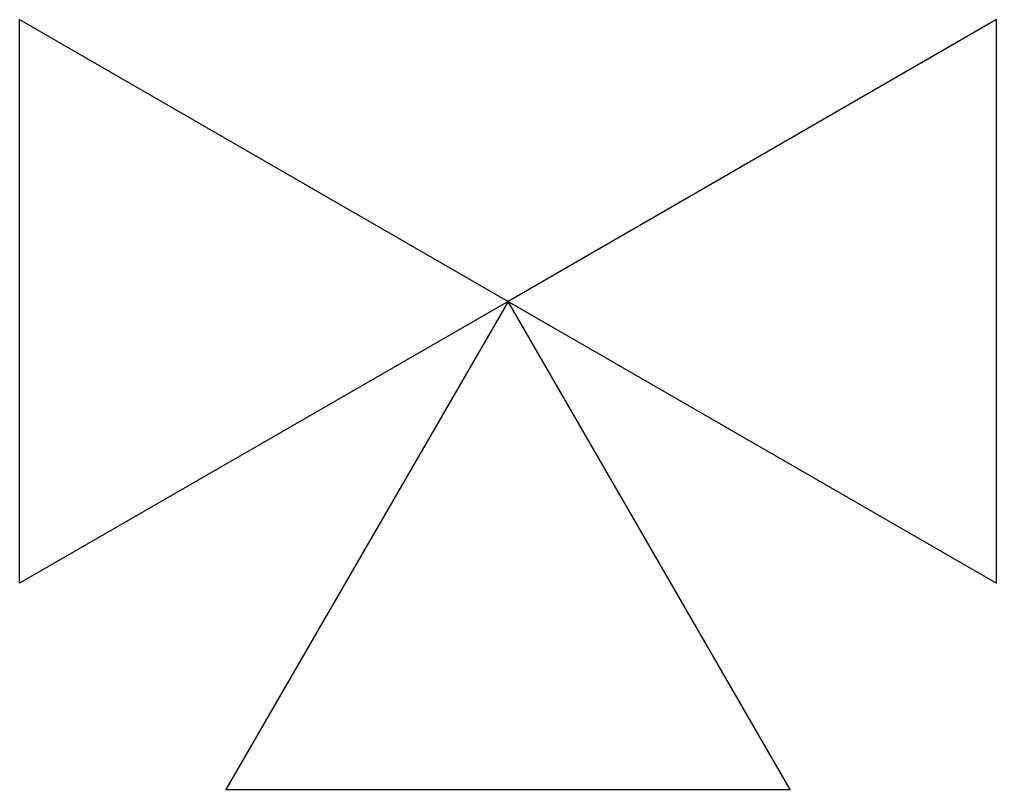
# Model space of a CAD drawing. Header units: millimetres. Extents: x -10136.41 to -10136.151, y 48.644 to 48.849.
import ezdxf

# ---------------------------------------------------------------- set-up
doc = ezdxf.new("R2010")
doc.units = ezdxf.units.MM
doc.header["$LTSCALE"] = 10
doc.layers.add('Tub_Válvulas', color=2, linetype='Continuous')

msp = doc.modelspace()

# ---------------------------------------------------------------- linework, layer by layer
at = {"layer": 'Tub_Válvulas'}
for points in [[(-10136.41033, 48.69929), (-10136.41033, 48.84929), (-10136.28043, 48.77429)], [(-10136.15053, 48.69929), (-10136.15053, 48.84929), (-10136.28043, 48.77429)], [(-10136.35543, 48.64439), (-10136.20543, 48.64439), (-10136.28043, 48.77429)]]:
    msp.add_lwpolyline(points, close=True, dxfattribs=at)

doc.saveas('drawing.dxf')
